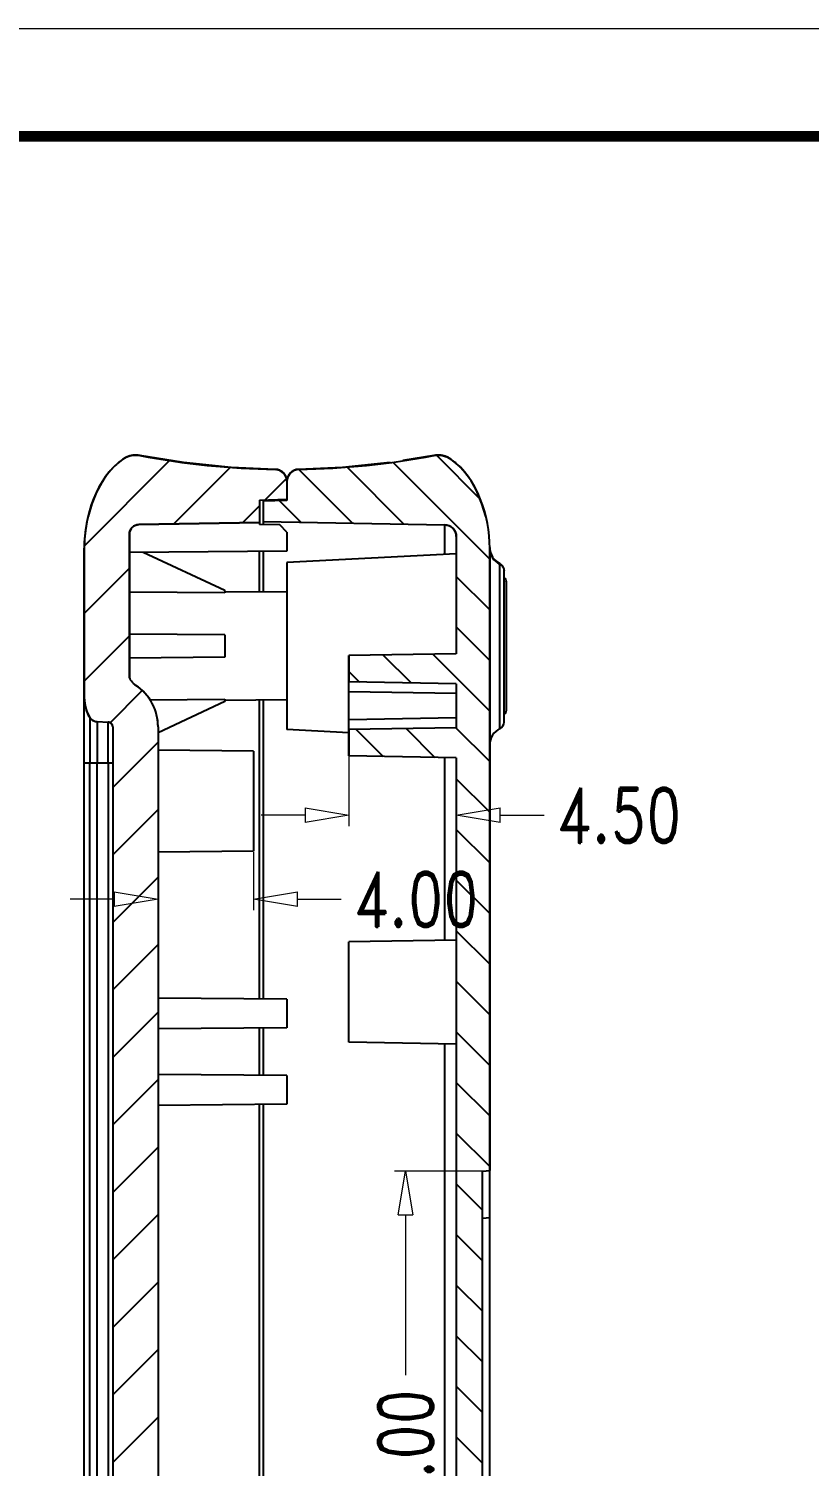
# Model space of a CAD drawing. Header units: millimetres. Extents: x 1204 to 1781, y 423 to 610.
# Drawn here: x 1602.1 to 1634.9, y 546.9 to 607.1 of the extents above; entities that cross this region are included whole.
import ezdxf

# ---------------------------------------------------------------- set-up
doc = ezdxf.new("R2010")
doc.units = ezdxf.units.MM
doc.layers.add('dim', color=82, linetype='Continuous', lineweight=9)
doc.layers.add('from', color=7, linetype='Continuous', lineweight=13)
doc.styles.add('ROMAND', font='romand.shx', dxfattribs={"width": 0.75, "bigfont": 'gbcbig.shx'})
doc.dimstyles.new('YanXiu', dxfattribs={"dimtxt": 2.5, "dimasz": 2.2, "dimexe": 1, "dimexo": 0, "dimgap": 0.66, "dimtad": 0, "dimzin": 1, "dimdsep": 46, "dimtxsty": 'ROMAND', "dimblk": 'CLOSEDBLANK', "dimcen": 0, "dimclrd": 3, "dimclre": 3, "dimclrt": 7, "dimazin": 0, "dimtfac": 1, "dimtofl": 0, "dimtmove": 0, "dimatfit": 3, "dimldrblk": 'CLOSEDBLANK', "dimfxl": 1, "dimlwd": 5, "dimlwe": 5, "dimarcsym": 0})

# ---------------------------------------------------------------- blocks, each defined once
blk = doc.blocks.new('_ClosedBlank')
at = {"color": 0, "linetype": 'ByBlock', "lineweight": -2}
for p, q in [((-1, 0.167), (0, 0)), ((-1, 0.167), (-1, -0.167)), ((0, 0), (-1, -0.167))]:
    blk.add_line(p, q, dxfattribs=at)
blk = doc.blocks.new('*D42')
at = {"layer": 'Defpoints', "color": 0}
for p in [(1615.567, 576.668), (1620.067, 576.589), (1620.067, 574.175)]:
    blk.add_point(p, dxfattribs=at)
at = {"layer": 'dim', "color": 3, "lineweight": 5}
for p, q in [((1615.567, 576.668), (1615.567, 573.715)), ((1620.067, 576.589), (1620.067, 573.715)), ((1613.727, 574.175), (1611.887, 574.175)), ((1621.907, 574.175), (1623.747, 574.175))]:
    blk.add_line(p, q, dxfattribs=at)
at = {"layer": 'dim', "color": 3, "lineweight": 5, "xscale": 1.84, "yscale": 1.84, "zscale": 1.84}
blk.add_blockref('_ClosedBlank', (1615.567, 574.175), dxfattribs=at)
at = {"layer": 'dim', "color": 3, "lineweight": 5, "xscale": 1.84, "yscale": 1.84, "zscale": 1.84, "rotation": 180}
blk.add_blockref('_ClosedBlank', (1620.067, 574.175), dxfattribs=at)
at = {"layer": 'dim', "color": 7, "insert": (1626.876, 574.175), "char_height": 2.3, "attachment_point": 5, "style": 'ROMAND'}
blk.add_mtext('4.50', dxfattribs=at)
blk = doc.blocks.new('*D48')
at = {"layer": 'Defpoints', "color": 0}
for p in [(1607.567, 572.633), (1611.567, 572.633), (1611.567, 570.656)]:
    blk.add_point(p, dxfattribs=at)
at = {"layer": 'dim', "color": 3, "lineweight": 5}
for p, q in [((1607.567, 572.633), (1607.567, 570.196)), ((1611.567, 572.633), (1611.567, 570.196)), ((1605.727, 570.656), (1603.887, 570.656)), ((1613.407, 570.656), (1615.247, 570.656))]:
    blk.add_line(p, q, dxfattribs=at)
at = {"layer": 'dim', "color": 3, "lineweight": 5, "xscale": 1.84, "yscale": 1.84, "zscale": 1.84}
blk.add_blockref('_ClosedBlank', (1607.567, 570.656), dxfattribs=at)
at = {"layer": 'dim', "color": 3, "lineweight": 5, "xscale": 1.84, "yscale": 1.84, "zscale": 1.84, "rotation": 180}
blk.add_blockref('_ClosedBlank', (1611.567, 570.656), dxfattribs=at)
at = {"layer": 'dim', "color": 7, "insert": (1618.376, 570.656), "char_height": 2.3, "attachment_point": 5, "style": 'ROMAND'}
blk.add_mtext('4.00', dxfattribs=at)
blk = doc.blocks.new('*D51')
at = {"layer": 'Defpoints', "color": 0}
for p in [(1621.167, 559.268), (1617.94, 534.268), (1621.167, 534.268)]:
    blk.add_point(p, dxfattribs=at)
at = {"layer": 'dim', "color": 3, "lineweight": 5}
for p, q in [((1621.167, 559.268), (1617.48, 559.268)), ((1617.94, 557.428), (1617.94, 550.719)), ((1617.94, 536.108), (1617.94, 542.817)), ((1621.167, 534.268), (1617.48, 534.268))]:
    blk.add_line(p, q, dxfattribs=at)
at = {"layer": 'dim', "color": 3, "lineweight": 5, "xscale": 1.84, "yscale": 1.84, "zscale": 1.84}
for p, rotation in [((1617.94, 559.268), 90), ((1617.94, 534.268), 270)]:
    blk.add_blockref('_ClosedBlank', p, dxfattribs=dict(at, rotation=rotation))
at = {"layer": 'dim', "color": 7, "insert": (1617.94, 546.768), "char_height": 2.3, "attachment_point": 5, "rotation": 90, "style": 'ROMAND'}
blk.add_mtext('25.00', dxfattribs=at)

msp = doc.modelspace()

# ---------------------------------------------------------------- linework, layer by layer
at = {"color": 7, "linetype": 'Continuous'}
for p, q in [((1606.215, 589.172), (1606.082, 589.093)), ((1606.191, 589.16), (1606.082, 589.093)), ((1606.2, 589.165), (1606.099, 589.103)), ((1606.428, 589.246), (1606.191, 589.16)), ((1606.485, 589.257), (1606.2, 589.165)), ((1606.429, 589.247), (1606.215, 589.172)), ((1606.627, 589.268), (1606.428, 589.246)), ((1606.687, 589.266), (1606.429, 589.247)), ((1606.771, 589.258), (1606.485, 589.257)), ((1606.56, 589.265), (1606.551, 589.265)), ((1606.606, 589.268), (1606.56, 589.265)), ((1606.621, 589.267), (1606.606, 589.268)), ((1606.766, 589.258), (1606.627, 589.268)), ((1606.686, 589.266), (1606.643, 589.267)), ((1606.807, 589.251), (1606.687, 589.266)), ((1606.759, 589.259), (1606.711, 589.264)), ((1606.807, 589.251), (1606.766, 589.258)), ((1606.809, 589.252), (1606.771, 589.258)), ((1606.816, 589.249), (1606.807, 589.251)), ((1608.636, 588.955), (1606.807, 589.251)), ((1606.807, 589.251), (1606.807, 589.251)), ((1606.807, 589.251), (1606.807, 589.251)), ((1606.807, 589.251), (1606.807, 589.251)), ((1608.636, 588.956), (1606.809, 589.252)), ((1619.125, 589.252), (1617.826, 589.042)), ((1619.127, 589.251), (1618.874, 589.21)), ((1619.127, 589.251), (1619.118, 589.249)), ((1619.43, 589.26), (1619.125, 589.252)), ((1619.147, 589.255), (1619.127, 589.251)), ((1619.127, 589.251), (1619.127, 589.251)), ((1619.127, 589.251), (1619.127, 589.251)), ((1619.127, 589.251), (1619.127, 589.251)), ((1619.286, 589.268), (1619.146, 589.255)), ((1619.163, 589.257), (1619.147, 589.255)), ((1619.223, 589.264), (1619.163, 589.257)), ((1619.17, 589.258), (1619.163, 589.257)), ((1619.167, 589.258), (1619.361, 589.266)), ((1619.296, 589.267), (1619.267, 589.266)), ((1619.483, 589.251), (1619.286, 589.268)), ((1619.373, 589.265), (1619.358, 589.266)), ((1619.363, 589.266), (1619.381, 589.265)), ((1619.373, 589.265), (1619.382, 589.265)), ((1619.718, 589.172), (1619.43, 589.26)), ((1619.722, 589.171), (1619.483, 589.251)), ((1619.705, 589.179), (1619.489, 589.25)), ((1619.852, 589.093), (1619.705, 589.179)), ((1619.853, 589.092), (1619.718, 589.172)), ((1605.587, 588.642), (1605.434, 588.455)), ((1605.734, 588.799), (1605.587, 588.642)), ((1605.865, 588.921), (1605.734, 588.799)), ((1605.958, 588.999), (1605.865, 588.921)), ((1605.897, 588.948), (1605.879, 588.932)), ((1605.929, 588.975), (1605.918, 588.966)), ((1606.082, 589.093), (1606.083, 589.093)), ((1606.082, 589.093), (1606.082, 589.093)), ((1606.082, 589.093), (1606.082, 589.093)), ((1606.082, 589.093), (1606.082, 589.093)), ((1606.083, 589.093), (1606.082, 589.093)), ((1606.082, 589.093), (1606.082, 589.093)), ((1606.082, 589.093), (1606.083, 589.093)), ((1606.083, 589.093), (1606.082, 589.093)), ((1610.637, 588.752), (1608.636, 588.956)), ((1610.637, 588.751), (1608.636, 588.955)), ((1612.475, 588.673), (1610.637, 588.752)), ((1612.475, 588.672), (1610.637, 588.751)), ((1612.475, 588.673), (1612.475, 588.672)), ((1612.676, 588.626), (1612.475, 588.672)), ((1612.475, 588.672), (1612.475, 588.671)), ((1612.475, 588.671), (1612.475, 588.672)), ((1612.83, 588.516), (1612.676, 588.626)), ((1613.258, 588.626), (1613.104, 588.516)), ((1613.459, 588.672), (1613.258, 588.626)), ((1615.297, 588.752), (1613.459, 588.673)), ((1615.297, 588.751), (1613.459, 588.672)), ((1613.459, 588.671), (1613.459, 588.673)), ((1617.291, 588.955), (1615.297, 588.752)), ((1617.278, 588.953), (1615.297, 588.751)), ((1619.851, 589.093), (1619.852, 589.093)), ((1619.852, 589.093), (1619.851, 589.093)), ((1619.851, 589.093), (1619.852, 589.093)), ((1619.852, 589.093), (1619.851, 589.093)), ((1619.852, 589.093), (1619.852, 589.093)), ((1619.852, 589.093), (1619.852, 589.093)), ((1619.852, 589.093), (1619.852, 589.093)), ((1619.852, 589.093), (1619.852, 589.093)), ((1620.081, 588.91), (1619.982, 588.994)), ((1620.056, 588.932), (1620.042, 588.944)), ((1620.218, 588.78), (1620.081, 588.91)), ((1620.371, 588.614), (1620.218, 588.78)), ((1620.243, 588.755), (1620.227, 588.771)), ((1620.247, 588.75), (1620.243, 588.755)), ((1620.528, 588.417), (1620.371, 588.614)), ((1605.208, 588.121), (1604.988, 587.711)), ((1605.13, 587.989), (1604.993, 587.721)), ((1605.279, 588.235), (1605.13, 587.989)), ((1605.434, 588.455), (1605.279, 588.235)), ((1612.931, 588.357), (1612.83, 588.516)), ((1612.967, 588.172), (1612.931, 588.357)), ((1612.967, 588.172), (1612.953, 588.29)), ((1613.003, 588.357), (1612.967, 588.172)), ((1612.981, 588.29), (1612.967, 588.172)), ((1612.967, 588.189), (1612.967, 588.172)), ((1612.967, 588.172), (1612.967, 588.189)), ((1612.967, 588.173), (1612.967, 587.368)), ((1612.967, 588.172), (1612.967, 587.418)), ((1612.967, 588.172), (1612.967, 587.368)), ((1613.104, 588.516), (1613.003, 588.357)), ((1620.686, 588.186), (1620.528, 588.417)), ((1620.839, 587.924), (1620.686, 588.186)), ((1620.799, 587.985), (1620.726, 588.121)), ((1604.867, 587.435), (1604.756, 587.13)), ((1604.988, 587.711), (1604.792, 587.234)), ((1604.993, 587.721), (1604.867, 587.435)), ((1611.817, 587.388), (1612.967, 587.418)), ((1611.817, 587.388), (1612.967, 587.418)), ((1611.817, 587.388), (1611.817, 586.368)), ((1611.817, 587.388), (1611.817, 586.448)), ((1612.967, 587.369), (1611.967, 587.343)), ((1612.967, 587.368), (1611.967, 587.342)), ((1612.967, 587.368), (1611.967, 587.342)), ((1611.967, 587.343), (1611.967, 586.365)), ((1611.967, 587.342), (1611.967, 586.485)), ((1620.981, 587.637), (1620.839, 587.924)), ((1621.107, 587.331), (1620.981, 587.637)), ((1604.66, 586.808), (1604.581, 586.47)), ((1604.792, 587.234), (1604.631, 586.693)), ((1604.756, 587.13), (1604.66, 586.808)), ((1621.215, 587.015), (1621.107, 587.331)), ((1621.303, 586.693), (1621.142, 587.234)), ((1621.303, 586.694), (1621.215, 587.015)), ((1604.581, 586.47), (1604.52, 586.117)), ((1611.817, 586.448), (1606.76, 586.36)), ((1606.76, 586.36), (1611.817, 586.448)), ((1612.667, 586.353), (1611.817, 586.368)), ((1611.967, 586.485), (1619.576, 586.352)), ((1611.967, 586.485), (1619.576, 586.353)), ((1612.967, 586.048), (1612.667, 586.353)), ((1619.576, 586.353), (1619.605, 586.351)), ((1619.576, 586.353), (1619.576, 585.114)), ((1619.605, 586.351), (1619.784, 586.303)), ((1619.784, 586.303), (1619.934, 586.193)), ((1619.934, 586.193), (1620.033, 586.035)), ((1606.367, 579.998), (1606.367, 585.96)), ((1606.367, 585.96), (1606.367, 580.018)), ((1612.967, 586.048), (1612.967, 585.248)), ((1620.033, 586.035), (1620.067, 585.853)), ((1620.067, 585.854), (1620.067, 580.947)), ((1620.067, 585.853), (1620.067, 585.85)), ((1620.067, 585.853), (1620.067, 580.947)), ((1604.467, 508.168), (1604.467, 585.368)), ((1604.467, 585.368), (1604.467, 579.368)), ((1604.467, 585.368), (1604.467, 579.368)), ((1612.967, 585.248), (1606.367, 585.19)), ((1610.367, 583.597), (1606.938, 585.195)), ((1611.817, 583.532), (1611.817, 585.238)), ((1611.967, 585.239), (1611.967, 583.531)), ((1620.067, 585.14), (1612.967, 584.768)), ((1621.467, 585.398), (1621.467, 585.398)), ((1621.467, 585.386), (1621.467, 585.394)), ((1621.467, 585.368), (1621.467, 585.386)), ((1621.467, 516.403), (1621.467, 585.37)), ((1621.467, 585.317), (1621.467, 585.368)), ((1621.467, 585.368), (1621.467, 559.294)), ((1612.967, 584.768), (1612.967, 577.768)), ((1621.896, 577.811), (1621.896, 584.697)), ((1622.067, 578.082), (1622.067, 584.454)), ((1622.167, 578.582), (1622.167, 583.954)), ((1610.367, 583.497), (1606.367, 583.525)), ((1610.367, 583.597), (1610.367, 583.497)), ((1612.967, 583.522), (1610.367, 583.545)), ((1610.367, 581.733), (1606.367, 581.768)), ((1610.367, 581.733), (1610.367, 580.803)), ((1610.367, 580.803), (1606.367, 580.768)), ((1620.067, 580.947), (1615.567, 580.868)), ((1620.067, 580.947), (1615.567, 580.868)), ((1615.567, 576.668), (1615.567, 580.868)), ((1615.567, 580.868), (1615.567, 579.768)), ((1620.067, 579.689), (1615.567, 579.768)), ((1620.067, 579.689), (1615.567, 579.768)), ((1620.067, 579.689), (1620.067, 577.847)), ((1620.067, 579.689), (1620.067, 577.847)), ((1607.214, 579.017), (1610.367, 579.039)), ((1610.367, 578.939), (1607.567, 577.634)), ((1610.367, 579.039), (1610.367, 578.939)), ((1612.967, 579.014), (1610.367, 578.991)), ((1611.817, 566.478), (1611.817, 579.004)), ((1611.967, 579.005), (1611.967, 566.477)), ((1620.067, 579.278), (1615.567, 579.357)), ((1604.703, 578.274), (1604.703, 576.368)), ((1605.01, 578.102), (1605.477, 578.078)), ((1605.01, 578.102), (1605.01, 576.368)), ((1605.01, 578.102), (1605.477, 578.078)), ((1605.477, 576.368), (1605.477, 578.078)), ((1605.667, 577.878), (1605.667, 523.818)), ((1605.667, 577.878), (1605.667, 523.818)), ((1607.567, 577.878), (1607.567, 523.818)), ((1607.567, 577.878), (1607.567, 523.818)), ((1615.56, 577.632), (1612.967, 577.768)), ((1620.067, 578.258), (1615.567, 578.179)), ((1620.067, 577.847), (1615.567, 577.768)), ((1620.067, 577.847), (1615.567, 577.768)), ((1615.567, 577.768), (1615.567, 576.668)), ((1621.467, 577.133), (1621.467, 559.294)), ((1611.567, 576.868), (1607.567, 576.903)), ((1611.567, 576.868), (1611.567, 572.668)), ((1620.067, 576.589), (1615.567, 576.668)), ((1620.067, 576.589), (1615.567, 576.668)), ((1619.576, 576.598), (1619.576, 568.938)), ((1620.067, 576.589), (1620.067, 516.14)), ((1620.067, 576.589), (1620.067, 523.818)), ((1604.467, 576.368), (1605.667, 576.368)), ((1604.703, 523.818), (1604.703, 576.368)), ((1605.01, 523.818), (1605.01, 576.368)), ((1605.477, 576.368), (1605.477, 523.818)), ((1611.567, 572.668), (1607.567, 572.633)), ((1620.067, 568.947), (1615.567, 568.868)), ((1615.567, 564.669), (1615.567, 568.867)), ((1612.967, 566.468), (1607.567, 566.515)), ((1612.967, 566.468), (1612.967, 565.268)), ((1612.967, 565.268), (1607.567, 565.221)), ((1611.817, 563.278), (1611.817, 565.258)), ((1611.967, 565.259), (1611.967, 563.277)), ((1620.067, 564.589), (1615.567, 564.668)), ((1619.576, 564.598), (1619.576, 528.938)), ((1612.967, 563.268), (1607.567, 563.315)), ((1612.967, 563.268), (1612.967, 562.068)), ((1612.967, 562.068), (1607.567, 562.021)), ((1611.817, 531.478), (1611.817, 562.058)), ((1611.967, 562.059), (1611.967, 531.477)), ((1621.167, 559.268), (1621.467, 559.294)), ((1621.167, 559.268), (1621.467, 559.294)), ((1621.167, 534.268), (1621.167, 559.268)), ((1621.167, 534.268), (1621.167, 559.268)), ((1621.467, 557.302), (1621.167, 557.276))]:
    msp.add_line(p, q, dxfattribs=at)
at = {"color": 2, "linetype": 'Continuous'}
for p, q in [((1619.233, 589.265), (1621.068, 587.431)), ((1604.468, 585.457), (1608.05, 589.038)), ((1608.225, 586.385), (1610.594, 588.754)), ((1613.463, 588.672), (1615.715, 586.42)), ((1615.491, 588.765), (1617.874, 586.382)), ((1617.408, 588.97), (1621.467, 584.911)), ((1612.062, 587.394), (1612.954, 588.286)), ((1612.654, 587.36), (1613.556, 586.458)), ((1611.104, 586.435), (1611.817, 587.149)), ((1604.467, 582.627), (1606.367, 584.527)), ((1620.067, 584.189), (1621.467, 582.789)), ((1620.067, 582.068), (1621.467, 580.668)), ((1604.467, 579.799), (1606.367, 581.699)), ((1616.999, 580.893), (1618.17, 579.723)), ((1619.084, 580.929), (1621.467, 578.547)), ((1615.567, 580.204), (1616.011, 579.76)), ((1605.555, 578.058), (1606.905, 579.409)), ((1615.876, 577.773), (1617.007, 576.643)), ((1617.961, 577.81), (1619.166, 576.605)), ((1620.046, 577.846), (1621.467, 576.425)), ((1605.667, 575.342), (1607.567, 577.242)), ((1620.067, 575.704), (1621.467, 574.304)), ((1605.667, 572.514), (1607.567, 574.414)), ((1620.067, 573.583), (1621.467, 572.183)), ((1605.667, 569.685), (1607.567, 571.585)), ((1620.067, 571.461), (1621.467, 570.061)), ((1620.067, 569.34), (1621.467, 567.94)), ((1605.667, 566.857), (1607.567, 568.757)), ((1620.067, 567.219), (1621.467, 565.819)), ((1605.667, 564.028), (1607.567, 565.928)), ((1620.067, 565.097), (1621.467, 563.697)), ((1605.667, 561.2), (1607.567, 563.1)), ((1620.067, 562.976), (1621.467, 561.576)), ((1620.067, 560.855), (1621.467, 559.455)), ((1605.667, 558.371), (1607.567, 560.271)), ((1620.067, 558.733), (1621.167, 557.633)), ((1605.667, 555.543), (1607.567, 557.443)), ((1620.067, 556.612), (1621.167, 555.512)), ((1605.667, 552.715), (1607.567, 554.615)), ((1620.067, 554.491), (1621.167, 553.391)), ((1620.067, 552.369), (1621.167, 551.269)), ((1605.667, 549.886), (1607.567, 551.786)), ((1620.067, 550.248), (1621.167, 549.148)), ((1605.667, 547.058), (1607.567, 548.958)), ((1620.067, 548.127), (1621.167, 547.027))]:
    msp.add_line(p, q, dxfattribs=at)
at = {"color": 7, "linetype": 'Continuous'}
for points in [[(1606.807, 589.251), (1606.785, 589.255), (1606.772, 589.257), (1606.766, 589.258), (1606.764, 589.258)], [(1619.489, 589.25), (1619.231, 589.265), (1619.127, 589.251)], [(1606.082, 589.093), (1605.922, 588.97), (1605.823, 588.883), (1605.756, 588.82), (1605.72, 588.784), (1605.701, 588.765), (1605.688, 588.751)], [(1606.082, 589.093), (1606.024, 589.051), (1605.958, 588.999)], [(1619.982, 588.994), (1619.913, 589.048), (1619.852, 589.093)], [(1620.227, 588.771), (1620.211, 588.787), (1620.186, 588.812), (1620.144, 588.853), (1620.067, 588.923), (1619.934, 589.032), (1619.852, 589.093)], [(1620.042, 588.944), (1620.024, 588.959), (1620.002, 588.977), (1619.995, 588.983)], [(1621.142, 587.234), (1620.946, 587.711), (1620.895, 587.806)], [(1604.52, 586.117), (1604.481, 585.75), (1604.467, 585.371)]]:
    msp.add_lwpolyline(points, dxfattribs=at)
for centre, radius, start, end in [((1606.63, 588.324), 0.944, 79.18486, 125.44884), ((1606.631, 588.321), 0.947, 113.74118, 125.42245), ((1606.631, 588.322), 0.947, 112.62723, 113.74895), ((1606.629, 588.327), 0.94, 105.41356, 112.63115), ((1606.629, 588.325), 0.943, 99.80772, 105.41599), ((1606.629, 588.325), 0.943, 98.71944, 99.80774), ((1606.629, 588.327), 0.941, 95.52216, 98.72017), ((1606.629, 588.329), 0.938, 94.14278, 95.52143), ((1606.629, 588.326), 0.942, 92.53915, 94.14224), ((1606.629, 588.321), 0.947, 90.32576, 92.53888), ((1606.629, 588.318), 0.95, 85.05083, 90.3257), ((1606.63, 588.322), 0.945, 81.83729, 85.05179), ((1606.631, 588.331), 0.937, 79.18743, 81.83725), ((1612.97, 621.526), 32.859, 259.18832, 269.13531), ((1606.808, 589.238), 0.0133, 86.25733, 93.32608), ((1612.97, 621.526), 32.859, 259.18832, 269.13531), ((1612.964, 621.526), 32.859, 270.86469, 280.81168), ((1612.964, 621.526), 32.859, 270.86469, 280.81168), ((1619.126, 589.238), 0.0135, 86.69381, 92.53083), ((1619.304, 588.324), 0.944, 54.55116, 100.81514), ((1619.303, 588.331), 0.937, 98.20046, 100.81263), ((1619.304, 588.322), 0.945, 94.93489, 98.20028), ((1619.305, 588.318), 0.95, 90.15077, 94.93589), ((1619.305, 588.32), 0.947, 87.89089, 90.1511), ((1619.305, 588.325), 0.943, 85.83846, 87.89104), ((1619.305, 588.329), 0.938, 84.5, 85.8375), ((1619.305, 588.327), 0.941, 81.28981, 84.49925), ((1619.305, 588.325), 0.943, 80.20161, 81.29055), ((1619.304, 588.325), 0.943, 75.46548, 80.20141), ((1619.305, 588.327), 0.94, 67.73874, 75.47006), ((1619.303, 588.323), 0.945, 66.9678, 67.74139), ((1619.303, 588.321), 0.947, 54.57892, 66.97326), ((1612.467, 588.173), 0.5, 45.38069, 89.13807), ((1612.467, 588.172), 0.5, 0.00001, 89.13812), ((1613.467, 588.173), 0.5, 90.86193, 180), ((1613.467, 588.172), 0.5, 90.86188, 180), ((1606.767, 585.96), 0.4, 91, 180), ((1619.567, 585.853), 0.5, 0, 88.99999), ((1622.217, 585.403), 0.75, 180.33487, 244.62896), ((1616.912, 585.371), 4.555, 359.98657, 0.34967), ((1621.767, 584.454), 0.3, 0, 64.62896), ((1608.938, 584.698), 12.958, 359.99624, 0.11904), ((1621.967, 583.954), 0.2, 0, 59.96134), ((1605.467, 577.878), 2.1, 0, 55.97739), ((1606.942, 579.224), 2.468, 188.51642, 189.00629), ((1605.818, 578.951), 1.309, 199.93965, 200.77228), ((1621.967, 578.582), 0.2, 300.03866, 0), ((1605.031, 578.502), 0.4, 214.73104, 266.99968), ((1605.031, 578.502), 0.4, 214.73609, 267), ((1605.467, 577.878), 0.2, 0, 87), ((1605.467, 577.878), 0.2, 0, 87), ((1622.217, 577.133), 0.75, 115.37693, 180), ((1621.767, 578.082), 0.3, 295.37693, 0)]:
    msp.add_arc(centre, radius, start, end, dxfattribs=at)
for points, start_tangent, end_tangent in [([(1606.807, 589.251), (1606.795, 589.253), (1606.784, 589.255), (1606.772, 589.257), (1606.761, 589.259), (1606.749, 589.26), (1606.738, 589.262), (1606.726, 589.263), (1606.714, 589.264), (1606.702, 589.265), (1606.691, 589.266), (1606.679, 589.267), (1606.667, 589.267), (1606.655, 589.268), (1606.643, 589.268), (1606.631, 589.268), (1606.619, 589.268), (1606.607, 589.268), (1606.595, 589.267), (1606.583, 589.267), (1606.571, 589.266), (1606.559, 589.265), (1606.547, 589.264), (1606.535, 589.263), (1606.523, 589.262), (1606.512, 589.261), (1606.5, 589.259), (1606.488, 589.257), (1606.476, 589.255), (1606.464, 589.253), (1606.452, 589.251), (1606.44, 589.249), (1606.428, 589.246), (1606.417, 589.244), (1606.405, 589.241), (1606.393, 589.238), (1606.381, 589.235), (1606.37, 589.232), (1606.358, 589.228), (1606.347, 589.225), (1606.335, 589.221), (1606.324, 589.217), (1606.312, 589.213), (1606.301, 589.209), (1606.29, 589.205), (1606.279, 589.2), (1606.268, 589.196), (1606.257, 589.191), (1606.246, 589.186), (1606.235, 589.181), (1606.224, 589.176), (1606.213, 589.171), (1606.203, 589.166), (1606.192, 589.16), (1606.182, 589.155), (1606.171, 589.149), (1606.161, 589.143), (1606.151, 589.138), (1606.141, 589.132), (1606.131, 589.125), (1606.121, 589.119), (1606.111, 589.113), (1606.101, 589.106), (1606.092, 589.1), (1606.082, 589.093)], (-0.982238, 0.187641), (-0.814634, -0.579976)), ([(1619.852, 589.093), (1619.842, 589.1), (1619.833, 589.106), (1619.823, 589.113), (1619.813, 589.119), (1619.803, 589.125), (1619.793, 589.132), (1619.783, 589.138), (1619.773, 589.143), (1619.763, 589.149), (1619.752, 589.155), (1619.742, 589.16), (1619.731, 589.166), (1619.721, 589.171), (1619.71, 589.176), (1619.699, 589.181), (1619.688, 589.186), (1619.677, 589.191), (1619.666, 589.196), (1619.655, 589.2), (1619.644, 589.205), (1619.633, 589.209), (1619.621, 589.213), (1619.61, 589.217), (1619.599, 589.221), (1619.587, 589.225), (1619.576, 589.228), (1619.564, 589.232), (1619.553, 589.235), (1619.541, 589.238), (1619.529, 589.241), (1619.517, 589.244), (1619.506, 589.246), (1619.494, 589.249), (1619.482, 589.251), (1619.47, 589.253), (1619.458, 589.255), (1619.446, 589.257), (1619.434, 589.259), (1619.422, 589.261), (1619.411, 589.262), (1619.399, 589.263), (1619.387, 589.264), (1619.375, 589.265), (1619.363, 589.266), (1619.351, 589.267), (1619.339, 589.267), (1619.327, 589.268), (1619.315, 589.268), (1619.303, 589.268), (1619.291, 589.268), (1619.279, 589.268), (1619.267, 589.267), (1619.255, 589.267), (1619.243, 589.266), (1619.232, 589.265), (1619.22, 589.264), (1619.208, 589.263), (1619.196, 589.262), (1619.185, 589.26), (1619.173, 589.259), (1619.162, 589.257), (1619.15, 589.255), (1619.139, 589.253), (1619.127, 589.251)], (-0.814634, 0.579976), (-0.982238, -0.187641)), ([(1606.082, 589.093), (1604.467, 585.368)], (-0.814635, -0.579974), (0, -1)), ([(1606.082, 589.093), (1604.467, 585.368)], (-0.814635, -0.579974), (0, -1)), ([(1612.967, 588.172), (1612.967, 588.177), (1612.967, 588.183), (1612.967, 588.188), (1612.966, 588.194), (1612.966, 588.199), (1612.966, 588.205), (1612.965, 588.211), (1612.965, 588.216), (1612.964, 588.222), (1612.964, 588.228), (1612.963, 588.233), (1612.962, 588.239), (1612.962, 588.245), (1612.961, 588.251), (1612.96, 588.256), (1612.959, 588.262), (1612.958, 588.268), (1612.957, 588.274), (1612.955, 588.279), (1612.954, 588.285), (1612.953, 588.291), (1612.951, 588.297), (1612.95, 588.302), (1612.948, 588.308), (1612.946, 588.314), (1612.945, 588.32), (1612.943, 588.326), (1612.941, 588.331), (1612.939, 588.337), (1612.937, 588.343), (1612.935, 588.349), (1612.932, 588.354), (1612.93, 588.36), (1612.928, 588.366), (1612.925, 588.371), (1612.923, 588.377), (1612.92, 588.383), (1612.918, 588.388), (1612.915, 588.394), (1612.912, 588.4), (1612.909, 588.405), (1612.906, 588.411), (1612.903, 588.416), (1612.9, 588.422), (1612.897, 588.427), (1612.894, 588.432), (1612.89, 588.438), (1612.887, 588.443), (1612.883, 588.448), (1612.88, 588.454), (1612.876, 588.459), (1612.873, 588.464), (1612.869, 588.469), (1612.865, 588.474), (1612.861, 588.479), (1612.857, 588.484), (1612.853, 588.489), (1612.849, 588.494), (1612.845, 588.499), (1612.841, 588.504), (1612.836, 588.509), (1612.832, 588.513), (1612.828, 588.518), (1612.823, 588.523), (1612.819, 588.527), (1612.814, 588.532), (1612.809, 588.536), (1612.805, 588.54), (1612.8, 588.545), (1612.795, 588.549), (1612.79, 588.553), (1612.785, 588.557), (1612.781, 588.561), (1612.776, 588.565), (1612.77, 588.569), (1612.765, 588.573), (1612.76, 588.577), (1612.755, 588.58), (1612.75, 588.584), (1612.745, 588.588), (1612.739, 588.591), (1612.734, 588.594), (1612.729, 588.598), (1612.723, 588.601), (1612.718, 588.604), (1612.712, 588.607), (1612.707, 588.61), (1612.701, 588.613), (1612.696, 588.616), (1612.69, 588.619), (1612.685, 588.622), (1612.679, 588.625), (1612.673, 588.627), (1612.668, 588.63), (1612.662, 588.632), (1612.656, 588.634), (1612.651, 588.637), (1612.645, 588.639), (1612.639, 588.641), (1612.634, 588.643), (1612.628, 588.645), (1612.622, 588.647), (1612.616, 588.649), (1612.611, 588.651), (1612.605, 588.652), (1612.599, 588.654), (1612.593, 588.656), (1612.588, 588.657), (1612.582, 588.658), (1612.576, 588.66), (1612.57, 588.661), (1612.565, 588.662), (1612.559, 588.663), (1612.553, 588.664), (1612.547, 588.665), (1612.542, 588.666), (1612.536, 588.667), (1612.53, 588.668), (1612.525, 588.668), (1612.519, 588.669), (1612.513, 588.67), (1612.508, 588.67), (1612.502, 588.671), (1612.497, 588.671), (1612.491, 588.671), (1612.486, 588.671), (1612.48, 588.672), (1612.475, 588.672)], (0, 1), (-0.999887, 0.015042)), ([(1613.459, 588.672), (1613.454, 588.672), (1613.448, 588.671), (1613.443, 588.671), (1613.437, 588.671), (1613.432, 588.671), (1613.426, 588.67), (1613.421, 588.67), (1613.415, 588.669), (1613.409, 588.668), (1613.404, 588.668), (1613.398, 588.667), (1613.392, 588.666), (1613.387, 588.665), (1613.381, 588.664), (1613.375, 588.663), (1613.369, 588.662), (1613.364, 588.661), (1613.358, 588.66), (1613.352, 588.658), (1613.346, 588.657), (1613.341, 588.656), (1613.335, 588.654), (1613.329, 588.652), (1613.323, 588.651), (1613.318, 588.649), (1613.312, 588.647), (1613.306, 588.645), (1613.3, 588.643), (1613.295, 588.641), (1613.289, 588.639), (1613.283, 588.637), (1613.277, 588.634), (1613.272, 588.632), (1613.266, 588.63), (1613.261, 588.627), (1613.255, 588.625), (1613.249, 588.622), (1613.244, 588.619), (1613.238, 588.616), (1613.233, 588.613), (1613.227, 588.61), (1613.222, 588.607), (1613.216, 588.604), (1613.211, 588.601), (1613.205, 588.598), (1613.2, 588.594), (1613.195, 588.591), (1613.189, 588.588), (1613.184, 588.584), (1613.179, 588.58), (1613.174, 588.577), (1613.169, 588.573), (1613.163, 588.569), (1613.158, 588.565), (1613.153, 588.561), (1613.149, 588.557), (1613.144, 588.553), (1613.139, 588.549), (1613.134, 588.545), (1613.129, 588.54), (1613.125, 588.536), (1613.12, 588.532), (1613.115, 588.527), (1613.111, 588.523), (1613.106, 588.518), (1613.102, 588.513), (1613.098, 588.509), (1613.093, 588.504), (1613.089, 588.499), (1613.085, 588.494), (1613.081, 588.489), (1613.077, 588.484), (1613.073, 588.479), (1613.069, 588.474), (1613.065, 588.469), (1613.061, 588.464), (1613.058, 588.459), (1613.054, 588.454), (1613.051, 588.448), (1613.047, 588.443), (1613.044, 588.438), (1613.04, 588.432), (1613.037, 588.427), (1613.034, 588.422), (1613.031, 588.416), (1613.028, 588.411), (1613.025, 588.405), (1613.022, 588.4), (1613.019, 588.394), (1613.016, 588.388), (1613.014, 588.383), (1613.011, 588.377), (1613.009, 588.371), (1613.006, 588.366), (1613.004, 588.36), (1613.001, 588.354), (1612.999, 588.349), (1612.997, 588.343), (1612.995, 588.337), (1612.993, 588.331), (1612.991, 588.326), (1612.989, 588.32), (1612.988, 588.314), (1612.986, 588.308), (1612.984, 588.302), (1612.983, 588.297), (1612.981, 588.291), (1612.98, 588.285), (1612.979, 588.279), (1612.977, 588.274), (1612.976, 588.268), (1612.975, 588.262), (1612.974, 588.256), (1612.973, 588.251), (1612.972, 588.245), (1612.972, 588.239), (1612.971, 588.233), (1612.97, 588.228), (1612.97, 588.222), (1612.969, 588.216), (1612.969, 588.211), (1612.968, 588.205), (1612.968, 588.199), (1612.967, 588.194), (1612.967, 588.188), (1612.967, 588.183), (1612.967, 588.177), (1612.967, 588.172)], (-0.999887, -0.015042), (0, -1)), ([(1621.467, 585.368), (1619.852, 589.093)], (0, 1), (-0.814635, 0.579974)), ([(1621.467, 585.368), (1619.852, 589.093)], (0, 1), (-0.814635, 0.579974)), ([(1606.367, 585.96), (1606.367, 585.964), (1606.367, 585.969), (1606.367, 585.973), (1606.367, 585.977), (1606.368, 585.982), (1606.368, 585.986), (1606.368, 585.991), (1606.369, 585.995), (1606.369, 586), (1606.369, 586.004), (1606.37, 586.009), (1606.371, 586.014), (1606.371, 586.018), (1606.372, 586.023), (1606.373, 586.027), (1606.374, 586.032), (1606.374, 586.036), (1606.375, 586.041), (1606.376, 586.046), (1606.377, 586.05), (1606.378, 586.055), (1606.38, 586.059), (1606.381, 586.064), (1606.382, 586.069), (1606.383, 586.073), (1606.385, 586.078), (1606.386, 586.083), (1606.388, 586.087), (1606.389, 586.092), (1606.391, 586.096), (1606.393, 586.101), (1606.395, 586.106), (1606.396, 586.11), (1606.398, 586.115), (1606.4, 586.119), (1606.402, 586.124), (1606.404, 586.128), (1606.406, 586.133), (1606.409, 586.137), (1606.411, 586.142), (1606.413, 586.146), (1606.415, 586.151), (1606.418, 586.155), (1606.42, 586.159), (1606.423, 586.164), (1606.425, 586.168), (1606.428, 586.172), (1606.431, 586.177), (1606.434, 586.181), (1606.436, 586.185), (1606.439, 586.189), (1606.442, 586.193), (1606.445, 586.197), (1606.448, 586.201), (1606.451, 586.206), (1606.455, 586.21), (1606.458, 586.213), (1606.461, 586.217), (1606.464, 586.221), (1606.468, 586.225), (1606.471, 586.229), (1606.475, 586.233), (1606.478, 586.236), (1606.482, 586.24), (1606.485, 586.244), (1606.489, 586.247), (1606.493, 586.251), (1606.496, 586.254), (1606.5, 586.258), (1606.504, 586.261), (1606.508, 586.264), (1606.512, 586.268), (1606.516, 586.271), (1606.52, 586.274), (1606.524, 586.277), (1606.528, 586.28), (1606.532, 586.283), (1606.536, 586.286), (1606.54, 586.289), (1606.544, 586.292), (1606.549, 586.295), (1606.553, 586.298), (1606.557, 586.3), (1606.561, 586.303), (1606.566, 586.305), (1606.57, 586.308), (1606.574, 586.31), (1606.579, 586.313), (1606.583, 586.315), (1606.588, 586.317), (1606.592, 586.32), (1606.597, 586.322), (1606.601, 586.324), (1606.606, 586.326), (1606.61, 586.328), (1606.615, 586.33), (1606.619, 586.331), (1606.624, 586.333), (1606.628, 586.335), (1606.633, 586.337), (1606.638, 586.338), (1606.642, 586.34), (1606.647, 586.341), (1606.651, 586.343), (1606.656, 586.344), (1606.66, 586.345), (1606.665, 586.347), (1606.67, 586.348), (1606.674, 586.349), (1606.679, 586.35), (1606.683, 586.351), (1606.688, 586.352), (1606.693, 586.353), (1606.697, 586.354), (1606.702, 586.354), (1606.706, 586.355), (1606.711, 586.356), (1606.715, 586.356), (1606.72, 586.357), (1606.724, 586.357), (1606.729, 586.358), (1606.733, 586.358), (1606.738, 586.359), (1606.742, 586.359), (1606.747, 586.359), (1606.751, 586.359), (1606.756, 586.36), (1606.76, 586.36)], (0, 1), (0.999848, 0.017452)), ([(1619.576, 586.353), (1619.581, 586.353), (1619.587, 586.352), (1619.592, 586.352), (1619.598, 586.352), (1619.603, 586.351), (1619.609, 586.351), (1619.615, 586.35), (1619.62, 586.35), (1619.626, 586.349), (1619.631, 586.349), (1619.637, 586.348), (1619.643, 586.347), (1619.649, 586.346), (1619.654, 586.345), (1619.66, 586.344), (1619.666, 586.343), (1619.671, 586.342), (1619.677, 586.34), (1619.683, 586.339), (1619.689, 586.338), (1619.694, 586.336), (1619.7, 586.335), (1619.706, 586.333), (1619.712, 586.331), (1619.717, 586.33), (1619.723, 586.328), (1619.729, 586.326), (1619.735, 586.324), (1619.74, 586.322), (1619.746, 586.32), (1619.752, 586.317), (1619.757, 586.315), (1619.763, 586.313), (1619.769, 586.31), (1619.774, 586.308), (1619.78, 586.305), (1619.786, 586.302), (1619.791, 586.3), (1619.797, 586.297), (1619.802, 586.294), (1619.808, 586.291), (1619.813, 586.288), (1619.819, 586.285), (1619.824, 586.282), (1619.829, 586.278), (1619.835, 586.275), (1619.84, 586.272), (1619.845, 586.268), (1619.851, 586.265), (1619.856, 586.261), (1619.861, 586.257), (1619.866, 586.253), (1619.871, 586.25), (1619.876, 586.246), (1619.881, 586.242), (1619.886, 586.238), (1619.891, 586.234), (1619.896, 586.229), (1619.901, 586.225), (1619.905, 586.221), (1619.91, 586.217), (1619.915, 586.212), (1619.919, 586.208), (1619.924, 586.203), (1619.928, 586.199), (1619.932, 586.194), (1619.937, 586.189), (1619.941, 586.185), (1619.945, 586.18), (1619.949, 586.175), (1619.953, 586.17), (1619.958, 586.165), (1619.961, 586.16), (1619.965, 586.155), (1619.969, 586.15), (1619.973, 586.145), (1619.977, 586.14), (1619.98, 586.134), (1619.984, 586.129), (1619.987, 586.124), (1619.991, 586.118), (1619.994, 586.113), (1619.997, 586.108), (1620, 586.102), (1620.003, 586.097), (1620.006, 586.091), (1620.009, 586.086), (1620.012, 586.08), (1620.015, 586.075), (1620.018, 586.069), (1620.02, 586.063), (1620.023, 586.058), (1620.026, 586.052), (1620.028, 586.046), (1620.03, 586.041), (1620.033, 586.035), (1620.035, 586.029), (1620.037, 586.024), (1620.039, 586.018), (1620.041, 586.012), (1620.043, 586.006), (1620.045, 586.001), (1620.046, 585.995), (1620.048, 585.989), (1620.05, 585.983), (1620.051, 585.977), (1620.053, 585.972), (1620.054, 585.966), (1620.055, 585.96), (1620.057, 585.954), (1620.058, 585.949), (1620.059, 585.943), (1620.06, 585.937), (1620.061, 585.931), (1620.062, 585.926), (1620.062, 585.92), (1620.063, 585.914), (1620.064, 585.909), (1620.064, 585.903), (1620.065, 585.897), (1620.065, 585.892), (1620.066, 585.886), (1620.066, 585.88), (1620.066, 585.875), (1620.067, 585.869), (1620.067, 585.864), (1620.067, 585.858), (1620.067, 585.853)], (0.999848, -0.017453), (0, -1)), ([(1621.467, 585.37), (1621.497, 585.163), (1621.583, 584.972), (1621.72, 584.813), (1621.896, 584.697)], (0, -1), (0.904839, -0.425754)), ([(1621.896, 584.697), (1621.986, 584.632), (1622.046, 584.538), (1622.067, 584.429)], (0.904839, -0.425753), (0, -1)), ([(1606.642, 579.619), (1606.367, 580.018)], (-0.82879, 0.55956), (0, 1)), ([(1606.367, 580.018), (1606.388, 579.909)], (0, -1), (0.350734, -0.936475)), ([(1606.642, 579.619), (1606.367, 580.018)], (-0.82879, 0.55956), (0, 1)), ([(1606.53, 579.708), (1606.642, 579.619)], (0.726938, -0.686703), (0.828817, -0.55952)), ([(1607.567, 577.878), (1607.567, 577.909), (1607.566, 577.94), (1607.565, 577.971), (1607.563, 578.002), (1607.561, 578.033), (1607.559, 578.065), (1607.556, 578.096), (1607.552, 578.127), (1607.548, 578.159), (1607.544, 578.19), (1607.539, 578.222), (1607.533, 578.253), (1607.527, 578.284), (1607.521, 578.316), (1607.514, 578.347), (1607.507, 578.378), (1607.499, 578.41), (1607.49, 578.441), (1607.481, 578.472), (1607.472, 578.503), (1607.462, 578.534), (1607.452, 578.565), (1607.441, 578.595), (1607.429, 578.626), (1607.418, 578.656), (1607.405, 578.686), (1607.392, 578.717), (1607.379, 578.746), (1607.365, 578.776), (1607.351, 578.805), (1607.337, 578.835), (1607.321, 578.864), (1607.306, 578.892), (1607.29, 578.921), (1607.273, 578.949), (1607.256, 578.977), (1607.239, 579.005), (1607.221, 579.032), (1607.203, 579.059), (1607.185, 579.086), (1607.166, 579.113), (1607.146, 579.139), (1607.127, 579.165), (1607.107, 579.19), (1607.086, 579.215), (1607.065, 579.24), (1607.044, 579.265), (1607.023, 579.289), (1607.001, 579.312), (1606.979, 579.336), (1606.957, 579.359), (1606.934, 579.381), (1606.911, 579.403), (1606.888, 579.425), (1606.864, 579.446), (1606.84, 579.467), (1606.816, 579.487), (1606.792, 579.507), (1606.767, 579.527), (1606.743, 579.546), (1606.718, 579.565), (1606.693, 579.583), (1606.667, 579.601), (1606.642, 579.619)], (0, 1), (-0.828799, 0.559547)), ([(1604.467, 579.368), (1604.501, 578.858)], (0, -1), (0.148115, -0.98897)), ([(1604.467, 579.368), (1604.703, 578.274)], (0, -1), (0.569794, -0.821788)), ([(1604.467, 579.368), (1604.703, 578.274)], (0, -1), (0.569794, -0.821788)), ([(1604.504, 578.838), (1604.587, 578.505)], (0.156565, -0.987668), (0.341074, -0.940037)), ([(1604.593, 578.487), (1604.703, 578.274)], (0.354698, -0.934981), (0.569797, -0.821785)), ([(1604.703, 578.274), (1604.706, 578.269), (1604.709, 578.265), (1604.712, 578.261), (1604.716, 578.256), (1604.719, 578.252), (1604.723, 578.247), (1604.726, 578.243), (1604.73, 578.239), (1604.734, 578.235), (1604.737, 578.23), (1604.741, 578.226), (1604.745, 578.222), (1604.749, 578.218), (1604.753, 578.214), (1604.758, 578.21), (1604.762, 578.206), (1604.766, 578.203), (1604.77, 578.199), (1604.775, 578.195), (1604.779, 578.191), (1604.784, 578.188), (1604.788, 578.184), (1604.793, 578.181), (1604.797, 578.177), (1604.802, 578.174), (1604.807, 578.171), (1604.812, 578.167), (1604.817, 578.164), (1604.822, 578.161), (1604.826, 578.158), (1604.831, 578.155), (1604.837, 578.152), (1604.842, 578.15), (1604.847, 578.147), (1604.852, 578.144), (1604.857, 578.142), (1604.862, 578.139), (1604.868, 578.137), (1604.873, 578.135), (1604.878, 578.132), (1604.884, 578.13), (1604.889, 578.128), (1604.894, 578.126), (1604.9, 578.124), (1604.905, 578.122), (1604.911, 578.12), (1604.916, 578.119), (1604.922, 578.117), (1604.927, 578.116), (1604.933, 578.114), (1604.938, 578.113), (1604.944, 578.112), (1604.949, 578.11), (1604.955, 578.109), (1604.96, 578.108), (1604.966, 578.107), (1604.972, 578.106), (1604.977, 578.106), (1604.983, 578.105), (1604.988, 578.104), (1604.994, 578.104), (1604.999, 578.103), (1605.005, 578.103), (1605.01, 578.102)], (0.569797, -0.821785), (0.99863, -0.052336)), ([(1605.667, 577.878), (1605.667, 577.883), (1605.667, 577.887), (1605.667, 577.891), (1605.666, 577.896), (1605.666, 577.9), (1605.665, 577.905), (1605.665, 577.909), (1605.664, 577.914), (1605.663, 577.918), (1605.662, 577.923), (1605.661, 577.927), (1605.66, 577.932), (1605.658, 577.936), (1605.657, 577.941), (1605.655, 577.945), (1605.654, 577.95), (1605.652, 577.954), (1605.65, 577.959), (1605.648, 577.963), (1605.646, 577.967), (1605.644, 577.972), (1605.641, 577.976), (1605.639, 577.98), (1605.636, 577.985), (1605.634, 577.989), (1605.631, 577.993), (1605.628, 577.997), (1605.625, 578.001), (1605.622, 578.005), (1605.619, 578.008), (1605.615, 578.012), (1605.612, 578.016), (1605.609, 578.019), (1605.605, 578.023), (1605.601, 578.026), (1605.598, 578.03), (1605.594, 578.033), (1605.59, 578.036), (1605.586, 578.039), (1605.582, 578.042), (1605.578, 578.045), (1605.574, 578.047), (1605.57, 578.05), (1605.565, 578.052), (1605.561, 578.055), (1605.557, 578.057), (1605.553, 578.059), (1605.548, 578.061), (1605.544, 578.063), (1605.539, 578.065), (1605.535, 578.066), (1605.53, 578.068), (1605.526, 578.069), (1605.522, 578.071), (1605.517, 578.072), (1605.513, 578.073), (1605.508, 578.074), (1605.504, 578.075), (1605.499, 578.076), (1605.495, 578.076), (1605.49, 578.077), (1605.486, 578.077), (1605.482, 578.078), (1605.477, 578.078)], (0, 1), (-0.99863, 0.052336))]:
    msp.add_spline(points, degree=3, dxfattribs=dict(at, start_tangent=start_tangent, end_tangent=end_tangent))
at = {"layer": 'from'}
msp.add_lwpolyline([(1519.771, 425.363), (1781.351, 425.363), (1781.351, 607.138), (1519.771, 607.138)], close=True, dxfattribs=at)
at = {"layer": 'from', "const_width": 0.451}
msp.add_lwpolyline([(1524.279, 429.871), (1524.279, 602.629), (1776.843, 602.629), (1776.843, 429.871), (1524.279, 429.871)], dxfattribs=at)

# ---------------------------------------------------------------- dimensions: what is measured, and where the dimension line sits
at = {"layer": 'dim'}
for base, p1, p2, picture, middle in [((1620.067, 574.175), (1615.567, 576.668), (1620.067, 576.589), '*D42', (1626.876, 574.175)), ((1611.567, 570.656), (1607.567, 572.633), (1611.567, 572.633), '*D48', (1618.376, 570.656))]:
    dim = msp.add_linear_dim(base=base, p1=p1, p2=p2, dimstyle='YanXiu', override={"dimtxt": 2.3, "dimasz": 1.84, "dimexe": 0.45977, "dimgap": 0.45977}, dxfattribs=at)
    dim.commit()
    dim.dimension.update_dxf_attribs({"geometry": picture, "text_midpoint": middle})
dim = msp.add_linear_dim(base=(1617.94, 534.268), p1=(1621.167, 559.268), p2=(1621.167, 534.268), angle=90, dimstyle='YanXiu', override={"dimtxt": 2.3, "dimasz": 1.84, "dimexe": 0.45977, "dimgap": 0.45977}, dxfattribs=at)
dim.commit()
dim.dimension.update_dxf_attribs({"geometry": '*D51', "text_midpoint": (1617.94, 546.768)})

doc.saveas('drawing.dxf')
